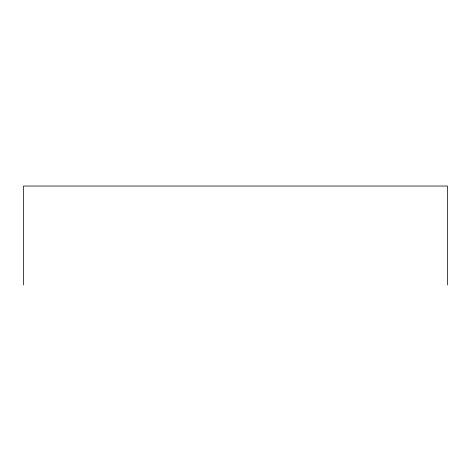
<?xml version="1.0" encoding="UTF-8"?>
<svg xmlns="http://www.w3.org/2000/svg" width="471" height="471" viewBox="0 0 471 471"><rect width="100%" height="100%" fill="white"/><g stroke="black" fill="none" stroke-linecap="round" stroke-linejoin="round"><path stroke-width="0.71" d="M447.45 284.961L447.45 186.039L23.55 186.039L23.55 284.961"/></g></svg>
